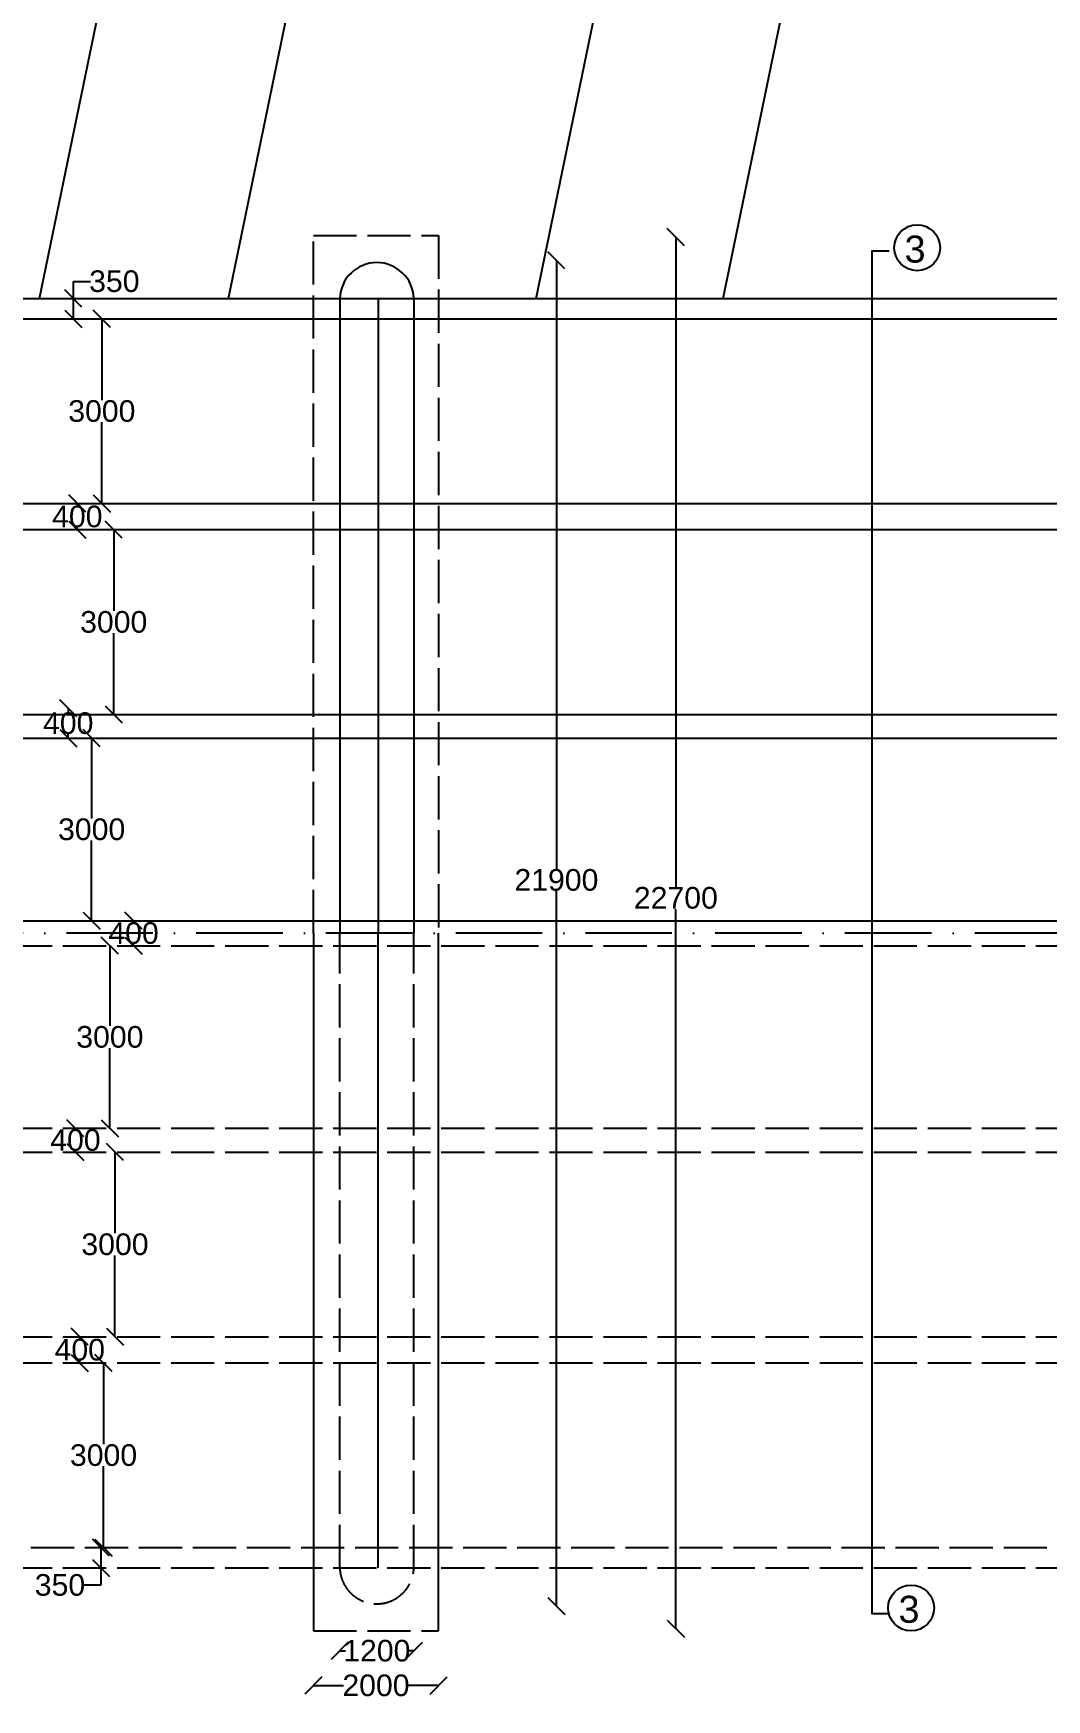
# Model space of a CAD drawing. Header units: millimetres. Extents: x 5124 to 6568637, y 2311 to 91879094.
# Drawn here: x 3351350 to 3356975, y 45935771 to 45945019 of the extents above; entities that cross this region are included whole.
import ezdxf

# ---------------------------------------------------------------- set-up
doc = ezdxf.new("R2010")
doc.units = ezdxf.units.MM
doc.header["$MEASUREMENT"] = 0
doc.linetypes.add('ACAD_ISO02W100', pattern=[15, 12, -3])
doc.linetypes.add('ACAD_ISO10W100', pattern=[18, 12, -3, 0, -3])
for name, color, linetype in [('DIMENSION', 7, 'Continuous'), ('DRAWING', 7, 'Continuous'), ('TEXT', 7, 'Continuous')]:
    doc.layers.add(name, color=color, linetype=linetype)
doc.styles.get("Standard").update_dxf_attribs({"font": 'arial.ttf', "height": 120})
doc.dimstyles.get("Standard").update_dxf_attribs({"dimtxt": 200, "dimasz": 110, "dimexe": 0.18, "dimexo": 0.0625, "dimgap": 0.09, "dimtad": 0, "dimtih": 1, "dimtoh": 1, "dimdec": 0, "dimzin": 0, "dimdsep": 46, "dimtxsty": 'Standard', "dimblk": 'OBLIQUE', "dimcen": 0.09, "dimse1": 1, "dimse2": 1, "dimadec": 0, "dimazin": 0, "dimtfac": 1, "dimtdec": 0, "dimtofl": 0, "dimtmove": 0, "dimatfit": 3, "dimfxl": 1, "dimtolj": 1, "dimtzin": 0, "dimarcsym": 0})

# ---------------------------------------------------------------- blocks, each defined once
blk = doc.blocks.new('_Oblique')
at = {"color": 0, "linetype": 'ByBlock', "lineweight": -2}
blk.add_line((-0.5, -0.5), (0.5, 0.5), dxfattribs=at)
blk = doc.blocks.new('*D172')
at = {"layer": 'Defpoints', "color": 0, "transparency": 16777216}
for p in [(3351725.5, 45936614.9), (3351725.5, 45936501.8), (3351725.5, 45936501.8)]:
    blk.add_point(p, dxfattribs=at)
at = {"layer": 'DIMENSION', "color": 0, "lineweight": -2, "transparency": 16777216}
for p, q in [((3351725.5, 45936614.9), (3351725.5, 45936501.8)), ((3351725.5, 45936501.8), (3351725.5, 45936406.8)), ((3351725.5, 45936406.8), (3351630.5, 45936406.8))]:
    blk.add_line(p, q, dxfattribs=at)
at = {"layer": 'DIMENSION', "color": 0, "lineweight": -2, "transparency": 16777216, "xscale": 95, "yscale": 95, "zscale": 95}
for p, rotation in [((3351725.5, 45936614.9), 90), ((3351725.5, 45936501.8), 270)]:
    blk.add_blockref('_Oblique', p, dxfattribs=dict(at, rotation=rotation))
at = {"layer": 'DIMENSION', "color": 0, "transparency": 16777216, "insert": (3351498.1, 45936406.8), "char_height": 120, "attachment_point": 5}
blk.add_mtext('\\A1;350', dxfattribs=at)
blk = doc.blocks.new('*D173')
at = {"layer": 'Defpoints', "color": 0, "transparency": 16777216}
for p in [(3351725.5, 45937639.8), (3351740, 45937639.8), (3351725.5, 45936614.9)]:
    blk.add_point(p, dxfattribs=at)
at = {"layer": 'DIMENSION', "color": 0, "lineweight": -2, "transparency": 16777216}
for p, q in [((3351740, 45937639.8), (3351740, 45937188.7)), ((3351740, 45936614.9), (3351740, 45937066))]:
    blk.add_line(p, q, dxfattribs=at)
at = {"layer": 'DIMENSION', "color": 0, "lineweight": -2, "transparency": 16777216, "xscale": 95, "yscale": 95, "zscale": 95}
for p, rotation in [((3351740, 45937639.8), 90), ((3351740, 45936614.9), 270)]:
    blk.add_blockref('_Oblique', p, dxfattribs=dict(at, rotation=rotation))
at = {"layer": 'DIMENSION', "color": 0, "transparency": 16777216, "insert": (3351740, 45937127.4), "char_height": 120, "attachment_point": 5}
blk.add_mtext('\\A1;3000', dxfattribs=at)
blk = doc.blocks.new('*D174')
at = {"layer": 'Defpoints', "color": 0, "transparency": 16777216}
for p in [(3351608, 45937785.2), (3351608, 45937785.2), (3351608, 45937639.8)]:
    blk.add_point(p, dxfattribs=at)
at = {"layer": 'DIMENSION', "color": 0, "lineweight": -2, "transparency": 16777216}
for p, q in [((3351608, 45937785.2), (3351608, 45937773.9)), ((3351608, 45937639.8), (3351608, 45937651.2))]:
    blk.add_line(p, q, dxfattribs=at)
at = {"layer": 'DIMENSION', "color": 0, "lineweight": -2, "transparency": 16777216, "xscale": 95, "yscale": 95, "zscale": 95}
for p, rotation in [((3351608, 45937785.2), 90), ((3351608, 45937639.8), 270)]:
    blk.add_blockref('_Oblique', p, dxfattribs=dict(at, rotation=rotation))
at = {"layer": 'DIMENSION', "color": 0, "transparency": 16777216, "insert": (3351608, 45937712.5), "char_height": 120, "attachment_point": 5}
blk.add_mtext('\\A1;400', dxfattribs=at)
blk = doc.blocks.new('*D175')
at = {"layer": 'Defpoints', "color": 0, "transparency": 16777216}
for p in [(3351803.5, 45938810.3), (3351803.5, 45938810.3), (3351803.5, 45937785.2)]:
    blk.add_point(p, dxfattribs=at)
at = {"layer": 'DIMENSION', "color": 0, "lineweight": -2, "transparency": 16777216}
for p, q in [((3351803.5, 45938810.3), (3351803.5, 45938359.1)), ((3351803.5, 45937785.2), (3351803.5, 45938236.4))]:
    blk.add_line(p, q, dxfattribs=at)
at = {"layer": 'DIMENSION', "color": 0, "lineweight": -2, "transparency": 16777216, "xscale": 95, "yscale": 95, "zscale": 95}
for p, rotation in [((3351803.5, 45938810.3), 90), ((3351803.5, 45937785.2), 270)]:
    blk.add_blockref('_Oblique', p, dxfattribs=dict(at, rotation=rotation))
at = {"layer": 'DIMENSION', "color": 0, "transparency": 16777216, "insert": (3351803.5, 45938297.7), "char_height": 120, "attachment_point": 5}
blk.add_mtext('\\A1;3000', dxfattribs=at)
blk = doc.blocks.new('*D176')
at = {"layer": 'Defpoints', "color": 0, "transparency": 16777216}
for p in [(3351584, 45938942.1), (3351584, 45938942.1), (3351584, 45938810.3)]:
    blk.add_point(p, dxfattribs=at)
at = {"layer": 'DIMENSION', "color": 0, "lineweight": -2, "transparency": 16777216}
for p, q in [((3351584, 45938942.1), (3351584, 45938937.6)), ((3351584, 45938810.3), (3351584, 45938814.9))]:
    blk.add_line(p, q, dxfattribs=at)
at = {"layer": 'DIMENSION', "color": 0, "lineweight": -2, "transparency": 16777216, "xscale": 95, "yscale": 95, "zscale": 95}
for p, rotation in [((3351584, 45938942.1), 90), ((3351584, 45938810.3), 270)]:
    blk.add_blockref('_Oblique', p, dxfattribs=dict(at, rotation=rotation))
at = {"layer": 'DIMENSION', "color": 0, "transparency": 16777216, "insert": (3351584, 45938876.2), "char_height": 120, "attachment_point": 5}
blk.add_mtext('\\A1;400', dxfattribs=at)
blk = doc.blocks.new('*D177')
at = {"layer": 'Defpoints', "color": 0, "transparency": 16777216}
for p in [(3351761.5, 45939955.3), (3351775, 45939955.3), (3351761.5, 45938942.1)]:
    blk.add_point(p, dxfattribs=at)
at = {"layer": 'DIMENSION', "color": 0, "lineweight": -2, "transparency": 16777216}
for p, q in [((3351775, 45939955.3), (3351775, 45939510.1)), ((3351775, 45938942.1), (3351775, 45939387.4))]:
    blk.add_line(p, q, dxfattribs=at)
at = {"layer": 'DIMENSION', "color": 0, "lineweight": -2, "transparency": 16777216, "xscale": 95, "yscale": 95, "zscale": 95}
for p, rotation in [((3351775, 45939955.3), 90), ((3351775, 45938942.1), 270)]:
    blk.add_blockref('_Oblique', p, dxfattribs=dict(at, rotation=rotation))
at = {"layer": 'DIMENSION', "color": 0, "transparency": 16777216, "insert": (3351775, 45939448.7), "char_height": 120, "attachment_point": 5}
blk.add_mtext('\\A1;3000', dxfattribs=at)
blk = doc.blocks.new('*D178')
at = {"layer": 'Defpoints', "color": 0, "transparency": 16777216}
for p in [(3351906.5, 45940094.4), (3351906.5, 45940094.4), (3351906.5, 45939955.3)]:
    blk.add_point(p, dxfattribs=at)
at = {"layer": 'DIMENSION', "color": 0, "lineweight": -2, "transparency": 16777216}
for p, q in [((3351906.5, 45940094.4), (3351906.5, 45940086.2)), ((3351906.5, 45939955.3), (3351906.5, 45939963.5))]:
    blk.add_line(p, q, dxfattribs=at)
at = {"layer": 'DIMENSION', "color": 0, "lineweight": -2, "transparency": 16777216, "xscale": 95, "yscale": 95, "zscale": 95}
for p, rotation in [((3351906.5, 45940094.4), 90), ((3351906.5, 45939955.3), 270)]:
    blk.add_blockref('_Oblique', p, dxfattribs=dict(at, rotation=rotation))
at = {"layer": 'DIMENSION', "color": 0, "transparency": 16777216, "insert": (3351906.5, 45940024.9), "char_height": 120, "attachment_point": 5}
blk.add_mtext('\\A1;400', dxfattribs=at)
blk = doc.blocks.new('*D179')
at = {"layer": 'Defpoints', "color": 0, "transparency": 16777216}
for p in [(3351674, 45941107.6), (3351722, 45941107.6), (3351678.5, 45940094.4)]:
    blk.add_point(p, dxfattribs=at)
at = {"layer": 'DIMENSION', "color": 0, "lineweight": -2, "transparency": 16777216}
for p, q in [((3351674, 45941107.6), (3351674, 45940662.4)), ((3351674, 45940094.4), (3351674, 45940539.6))]:
    blk.add_line(p, q, dxfattribs=at)
at = {"layer": 'DIMENSION', "color": 0, "lineweight": -2, "transparency": 16777216, "xscale": 95, "yscale": 95, "zscale": 95}
for p, rotation in [((3351674, 45941107.6), 90), ((3351674, 45940094.4), 270)]:
    blk.add_blockref('_Oblique', p, dxfattribs=dict(at, rotation=rotation))
at = {"layer": 'DIMENSION', "color": 0, "transparency": 16777216, "insert": (3351674, 45940601), "char_height": 120, "attachment_point": 5}
blk.add_mtext('\\A1;3000', dxfattribs=at)
blk = doc.blocks.new('*D180')
at = {"layer": 'Defpoints', "color": 0, "transparency": 16777216}
for p in [(3351544, 45941272.5), (3351544, 45941272.5), (3351544, 45941107.6)]:
    blk.add_point(p, dxfattribs=at)
at = {"layer": 'DIMENSION', "color": 0, "lineweight": -2, "transparency": 16777216}
for p, q in [((3351544, 45941272.5), (3351544, 45941251.4)), ((3351544, 45941107.6), (3351544, 45941128.7))]:
    blk.add_line(p, q, dxfattribs=at)
at = {"layer": 'DIMENSION', "color": 0, "lineweight": -2, "transparency": 16777216, "xscale": 95, "yscale": 95, "zscale": 95}
for p, rotation in [((3351544, 45941272.5), 90), ((3351544, 45941107.6), 270)]:
    blk.add_blockref('_Oblique', p, dxfattribs=dict(at, rotation=rotation))
at = {"layer": 'DIMENSION', "color": 0, "transparency": 16777216, "insert": (3351544, 45941190), "char_height": 120, "attachment_point": 5}
blk.add_mtext('\\A1;400', dxfattribs=at)
blk = doc.blocks.new('*D181')
at = {"layer": 'Defpoints', "color": 0, "transparency": 16777216}
for p in [(3351772.5, 45942264.6), (3351796.5, 45942264.6), (3351772.5, 45941239.5)]:
    blk.add_point(p, dxfattribs=at)
at = {"layer": 'DIMENSION', "color": 0, "lineweight": -2, "transparency": 16777216}
for p, q in [((3351796.5, 45942264.6), (3351796.5, 45941813.4)), ((3351796.5, 45941239.5), (3351796.5, 45941690.6))]:
    blk.add_line(p, q, dxfattribs=at)
at = {"layer": 'DIMENSION', "color": 0, "lineweight": -2, "transparency": 16777216, "xscale": 95, "yscale": 95, "zscale": 95}
for p, rotation in [((3351796.5, 45942264.6), 90), ((3351796.5, 45941239.5), 270)]:
    blk.add_blockref('_Oblique', p, dxfattribs=dict(at, rotation=rotation))
at = {"layer": 'DIMENSION', "color": 0, "transparency": 16777216, "insert": (3351796.5, 45941752), "char_height": 120, "attachment_point": 5}
blk.add_mtext('\\A1;3000', dxfattribs=at)
blk = doc.blocks.new('*D182')
at = {"layer": 'Defpoints', "color": 0, "transparency": 16777216}
for p in [(3351594.5, 45942409.9), (3351594.5, 45942409.9), (3351594.5, 45942264.6)]:
    blk.add_point(p, dxfattribs=at)
at = {"layer": 'DIMENSION', "color": 0, "lineweight": -2, "transparency": 16777216}
for p, q in [((3351594.5, 45942409.9), (3351594.5, 45942398.6)), ((3351594.5, 45942264.6), (3351594.5, 45942275.9))]:
    blk.add_line(p, q, dxfattribs=at)
at = {"layer": 'DIMENSION', "color": 0, "lineweight": -2, "transparency": 16777216, "xscale": 95, "yscale": 95, "zscale": 95}
for p, rotation in [((3351594.5, 45942409.9), 90), ((3351594.5, 45942264.6), 270)]:
    blk.add_blockref('_Oblique', p, dxfattribs=dict(at, rotation=rotation))
at = {"layer": 'DIMENSION', "color": 0, "transparency": 16777216, "insert": (3351594.5, 45942337.2), "char_height": 120, "attachment_point": 5}
blk.add_mtext('\\A1;400', dxfattribs=at)
blk = doc.blocks.new('*D183')
at = {"layer": 'Defpoints', "color": 0, "transparency": 16777216}
for p in [(3351730.5, 45943434.8), (3351755, 45943434.8), (3351799, 45942409.9)]:
    blk.add_point(p, dxfattribs=at)
at = {"layer": 'DIMENSION', "color": 0, "lineweight": -2, "transparency": 16777216}
for p, q in [((3351730.5, 45943434.8), (3351730.5, 45942983.7)), ((3351730.5, 45942409.9), (3351730.5, 45942861))]:
    blk.add_line(p, q, dxfattribs=at)
at = {"layer": 'DIMENSION', "color": 0, "lineweight": -2, "transparency": 16777216, "xscale": 95, "yscale": 95, "zscale": 95}
for p, rotation in [((3351730.5, 45943434.8), 90), ((3351730.5, 45942409.9), 270)]:
    blk.add_blockref('_Oblique', p, dxfattribs=dict(at, rotation=rotation))
at = {"layer": 'DIMENSION', "color": 0, "transparency": 16777216, "insert": (3351730.5, 45942922.4), "char_height": 120, "attachment_point": 5}
blk.add_mtext('\\A1;3000', dxfattribs=at)
blk = doc.blocks.new('*D184')
at = {"layer": 'Defpoints', "color": 0, "transparency": 16777216}
for p in [(3351572.5, 45943547.9), (3351572.5, 45943547.9), (3351572.5, 45943434.8)]:
    blk.add_point(p, dxfattribs=at)
at = {"layer": 'DIMENSION', "color": 0, "lineweight": -2, "transparency": 16777216}
for p, q in [((3351572.5, 45943547.9), (3351572.5, 45943642.9)), ((3351572.5, 45943642.9), (3351667.5, 45943642.9)), ((3351572.5, 45943434.8), (3351572.5, 45943547.9))]:
    blk.add_line(p, q, dxfattribs=at)
at = {"layer": 'DIMENSION', "color": 0, "lineweight": -2, "transparency": 16777216, "xscale": 95, "yscale": 95, "zscale": 95}
for p, rotation in [((3351572.5, 45943547.9), 90), ((3351572.5, 45943434.8), 270)]:
    blk.add_blockref('_Oblique', p, dxfattribs=dict(at, rotation=rotation))
at = {"layer": 'DIMENSION', "color": 0, "transparency": 16777216, "insert": (3351799.9, 45943642.9), "char_height": 120, "attachment_point": 5}
blk.add_mtext('\\A1;350', dxfattribs=at)
blk = doc.blocks.new('*D185')
at = {"layer": 'Defpoints', "color": 0, "transparency": 16777216}
for p in [(3354259.5, 45943759), (3354253.5, 45936291), (3354254.5, 45936291)]:
    blk.add_point(p, dxfattribs=at)
at = {"layer": 'DIMENSION', "color": 0, "lineweight": -2, "transparency": 16777216}
for p, q in [((3354253.5, 45943759), (3354253.5, 45940381.4)), ((3354253.5, 45936291), (3354253.5, 45940258.6))]:
    blk.add_line(p, q, dxfattribs=at)
at = {"layer": 'DIMENSION', "color": 0, "lineweight": -2, "transparency": 16777216, "xscale": 95, "yscale": 95, "zscale": 95}
for p, rotation in [((3354253.5, 45943759), 90), ((3354253.5, 45936291), 270)]:
    blk.add_blockref('_Oblique', p, dxfattribs=dict(at, rotation=rotation))
at = {"layer": 'DIMENSION', "color": 0, "transparency": 16777216, "insert": (3354253.5, 45940320), "char_height": 120, "attachment_point": 5}
blk.add_mtext('\\A1;21900', dxfattribs=at)
blk = doc.blocks.new('*D186')
at = {"layer": 'Defpoints', "color": 0, "transparency": 16777216}
for p in [(3354919.5, 45943888), (3354907.5, 45936165), (3354916.5, 45936165)]:
    blk.add_point(p, dxfattribs=at)
at = {"layer": 'DIMENSION', "color": 0, "lineweight": -2, "transparency": 16777216}
for p, q in [((3354916.5, 45943888), (3354916.5, 45940281.9)), ((3354916.5, 45936165), (3354916.5, 45940159.1))]:
    blk.add_line(p, q, dxfattribs=at)
at = {"layer": 'DIMENSION', "color": 0, "lineweight": -2, "transparency": 16777216, "xscale": 95, "yscale": 95, "zscale": 95}
for p, rotation in [((3354916.5, 45943888), 90), ((3354916.5, 45936165), 270)]:
    blk.add_blockref('_Oblique', p, dxfattribs=dict(at, rotation=rotation))
at = {"layer": 'DIMENSION', "color": 0, "transparency": 16777216, "insert": (3354916.5, 45940220.5), "char_height": 120, "attachment_point": 5}
blk.add_mtext('\\A1;22700', dxfattribs=at)
blk = doc.blocks.new('*D187')
at = {"layer": 'Defpoints', "color": 0, "transparency": 16777216}
for p in [(3353051.1, 45936501.8), (3353462.3, 45936501.8), (3353462.3, 45936042)]:
    blk.add_point(p, dxfattribs=at)
at = {"layer": 'DIMENSION', "color": 0, "lineweight": -2, "transparency": 16777216}
for p, q in [((3353051.1, 45936042), (3353083.3, 45936042)), ((3353462.3, 45936042), (3353430.1, 45936042))]:
    blk.add_line(p, q, dxfattribs=at)
at = {"layer": 'DIMENSION', "color": 0, "lineweight": -2, "transparency": 16777216, "xscale": 95, "yscale": 95, "zscale": 95, "rotation": 180}
blk.add_blockref('_Oblique', (3353051.1, 45936042), dxfattribs=at)
at = {"layer": 'DIMENSION', "color": 0, "lineweight": -2, "transparency": 16777216, "xscale": 95, "yscale": 95, "zscale": 95}
blk.add_blockref('_Oblique', (3353462.3, 45936042), dxfattribs=at)
at = {"layer": 'DIMENSION', "color": 0, "transparency": 16777216, "insert": (3353256.7, 45936042), "char_height": 120, "attachment_point": 5}
blk.add_mtext('\\A1;1200', dxfattribs=at)
blk = doc.blocks.new('*D188')
at = {"layer": 'Defpoints', "color": 0, "transparency": 16777216}
for p in [(3352904.4, 45936152.9), (3353599.7, 45936152.9), (3353599.7, 45935849.5)]:
    blk.add_point(p, dxfattribs=at)
at = {"layer": 'DIMENSION', "color": 0, "lineweight": -2, "transparency": 16777216}
for p, q in [((3352904.4, 45935849.5), (3353072, 45935849.5)), ((3353599.7, 45935849.5), (3353432.1, 45935849.5))]:
    blk.add_line(p, q, dxfattribs=at)
at = {"layer": 'DIMENSION', "color": 0, "lineweight": -2, "transparency": 16777216, "xscale": 95, "yscale": 95, "zscale": 95, "rotation": 180}
blk.add_blockref('_Oblique', (3352904.4, 45935849.5), dxfattribs=at)
at = {"layer": 'DIMENSION', "color": 0, "lineweight": -2, "transparency": 16777216, "xscale": 95, "yscale": 95, "zscale": 95}
blk.add_blockref('_Oblique', (3353599.7, 45935849.5), dxfattribs=at)
at = {"layer": 'DIMENSION', "color": 0, "transparency": 16777216, "insert": (3353252, 45935849.5), "char_height": 120, "attachment_point": 5}
blk.add_mtext('\\A1;2000', dxfattribs=at)

msp = doc.modelspace()

# ---------------------------------------------------------------- linework, layer by layer
at = {"layer": 'DIMENSION'}
msp.add_lwpolyline([(3356099.5, 45943810), (3356005, 45943810), (3356005, 45936249), (3356103.5, 45936249)], dxfattribs=at)
at = {"layer": 'DRAWING', "linetype": 'ACAD_ISO02W100', "ltscale": 20}
for p, q in [((3352904.4, 45940024.9), (3352904.4, 45943896.8)), ((3352904.4, 45943896.8), (3353599.7, 45943896.8)), ((3352904.4, 45940024.9), (3352904.4, 45943896.8)), ((3353599.7, 45943896.8), (3353599.7, 45940024.9)), ((3352904.4, 45940024.9), (3352904.4, 45936152.9)), ((3352904.4, 45936152.9), (3353599.7, 45936152.9))]:
    msp.add_line(p, q, dxfattribs=at)
at = {"layer": 'DRAWING'}
for p, q in [((3352904.4, 45940024.9), (3352904.4, 45936152.9)), ((3353599.7, 45936152.9), (3353599.7, 45940024.9))]:
    msp.add_line(p, q, dxfattribs=at)
for points in [[(3351383.7, 45943547.9), (3351918.4, 45946140.8), (3351918.4, 45953863.5)], [(3352432.6, 45943547.9), (3352967.3, 45946140.8), (3352967.3, 45953863.5)], [(3354141.2, 45943547.9), (3354675.9, 45946140.8), (3354675.9, 45953863.5)], [(3355178.3, 45943547.9), (3355713, 45946140.8), (3355713, 45953863.5)], [(3348814.7, 45943547.9), (3359935.5, 45943547.9)], [(3353051.1, 45943547.9), (3353051.1, 45940024.9)], [(3353265, 45943547.9), (3353265, 45940024.9)], [(3353462.3, 45943547.9), (3353462.3, 45940024.9)], [(3345936.1, 45943434.8), (3359935.5, 45943434.8)], [(3348814.7, 45942409.9), (3359935.5, 45942409.9)], [(3348814.7, 45942264.6), (3359935.5, 45942264.6)], [(3348814.7, 45941239.5), (3359935.5, 45941239.5)], [(3348814.7, 45941107.6), (3359935.5, 45941107.6)], [(3348814.7, 45940094.4), (3359935.5, 45940094.4)], [(3353265, 45936501.8), (3353265, 45940024.9)]]:
    msp.add_lwpolyline(points, dxfattribs=at)
at = {"layer": 'DRAWING', "linetype": 'ACAD_ISO10W100', "ltscale": 40}
msp.add_lwpolyline([(3359935.5, 45940024.9), (3337194, 45940024.9)], dxfattribs=at)
at = {"layer": 'DRAWING', "linetype": 'ACAD_ISO02W100', "ltscale": 20}
for points in [[(3348814.7, 45939955.3), (3359935.5, 45939955.3)], [(3353051.1, 45936501.8), (3353051.1, 45940024.9)], [(3353462.3, 45936501.8), (3353462.3, 45940024.9)], [(3348814.7, 45938942.1), (3359935.5, 45938942.1)], [(3348814.7, 45938810.3), (3359935.5, 45938810.3)], [(3348814.7, 45937785.2), (3359935.5, 45937785.2)], [(3348814.7, 45937639.8), (3359935.5, 45937639.8)], [(3345936.1, 45936614.9), (3359935.5, 45936614.9)], [(3348814.7, 45936501.8), (3359935.5, 45936501.8)]]:
    msp.add_lwpolyline(points, dxfattribs=at)
at = {"layer": 'DRAWING'}
for centre in [(3356255.8, 45943829.4), (3356222.3, 45936279.9)]:
    msp.add_circle(centre, 127.3, dxfattribs=at)
msp.add_arc((3353256.7, 45943541.2), 205.7, 1.87704, 178.12296, dxfattribs=at)
at = {"layer": 'DRAWING', "linetype": 'ACAD_ISO02W100', "ltscale": 20}
msp.add_arc((3353256.7, 45936508.5), 205.7, 181.87704, 358.12296, dxfattribs=at)

# ---------------------------------------------------------------- texts
at = {"layer": 'TEXT'}
for p in [(3356185.9, 45943746.9), (3356152.4, 45936197.4)]:
    msp.add_text('3', height=150, dxfattribs=at).set_placement(p)

# ---------------------------------------------------------------- dimensions: what is measured, and where the dimension line sits
at = {"layer": 'DIMENSION'}
for base, p1, p2, text, picture, middle in [((3354916.5, 45936165), (3354919.5, 45943888), (3354907.5, 45936165), '22700', '*D186', (3354916.5, 45940220.5)), ((3354253.5, 45936291), (3354259.5, 45943759), (3354254.5, 45936291), '21900', '*D185', (3354253.5, 45940320))]:
    dim = msp.add_linear_dim(base=base, p1=p1, p2=p2, angle=90, text=text, dimstyle='Standard', override={"dimasz": 95, "dimarcsym": 1}, dxfattribs=at)
    dim.commit()
    dim.dimension.update_dxf_attribs({"geometry": picture, "text_midpoint": middle, "dimtype": 160})
for base, p1, p2, text, picture, middle in [((3351572.5, 45943547.9), (3351572.5, 45943434.8), (3351572.5, 45943547.9), '350', '*D184', (3351799.9, 45943642.9)), ((3351730.5, 45943434.8), (3351799, 45942409.9), (3351755, 45943434.8), '3000', '*D183', (3351730.5, 45942922.4)), ((3351594.5, 45942409.9), (3351594.5, 45942264.6), (3351594.5, 45942409.9), '400', '*D182', (3351594.5, 45942337.2)), ((3351796.5, 45942264.6), (3351772.5, 45941239.5), (3351772.5, 45942264.6), '3000', '*D181', (3351796.5, 45941752)), ((3351544, 45941272.5), (3351544, 45941107.6), (3351544, 45941272.5), '400', '*D180', (3351544, 45941190)), ((3351674, 45941107.6), (3351678.5, 45940094.4), (3351722, 45941107.6), '3000', '*D179', (3351674, 45940601)), ((3351906.5, 45940094.4), (3351906.5, 45939955.3), (3351906.5, 45940094.4), '400', '*D178', (3351906.5, 45940024.9)), ((3351775, 45939955.3), (3351761.5, 45938942.1), (3351761.5, 45939955.3), '3000', '*D177', (3351775, 45939448.7)), ((3351584, 45938942.1), (3351584, 45938810.3), (3351584, 45938942.1), '400', '*D176', (3351584, 45938876.2)), ((3351803.5, 45938810.3), (3351803.5, 45937785.2), (3351803.5, 45938810.3), '3000', '*D175', (3351803.5, 45938297.7)), ((3351608, 45937785.2), (3351608, 45937639.8), (3351608, 45937785.2), '400', '*D174', (3351608, 45937712.5)), ((3351740, 45937639.8), (3351725.5, 45936614.9), (3351725.5, 45937639.8), '3000', '*D173', (3351740, 45937127.4)), ((3351725.5, 45936501.8), (3351725.5, 45936614.9), (3351725.5, 45936501.8), '350', '*D172', (3351498.1, 45936406.8))]:
    dim = msp.add_linear_dim(base=base, p1=p1, p2=p2, angle=90, text=text, dimstyle='Standard', override={"dimasz": 95, "dimarcsym": 1}, dxfattribs=at)
    dim.commit()
    dim.dimension.update_dxf_attribs({"geometry": picture, "text_midpoint": middle})
for base, p1, p2, text, picture, middle in [((3353462.3, 45936042), (3353051.1, 45936501.8), (3353462.3, 45936501.8), '1200', '*D187', (3353256.7, 45936042)), ((3353599.7, 45935849.5), (3352904.4, 45936152.9), (3353599.7, 45936152.9), '2000', '*D188', (3353252, 45935849.5))]:
    dim = msp.add_linear_dim(base=base, p1=p1, p2=p2, text=text, dimstyle='Standard', override={"dimasz": 95, "dimarcsym": 1}, dxfattribs=at)
    dim.commit()
    dim.dimension.update_dxf_attribs({"geometry": picture, "text_midpoint": middle})

doc.saveas('drawing.dxf')
